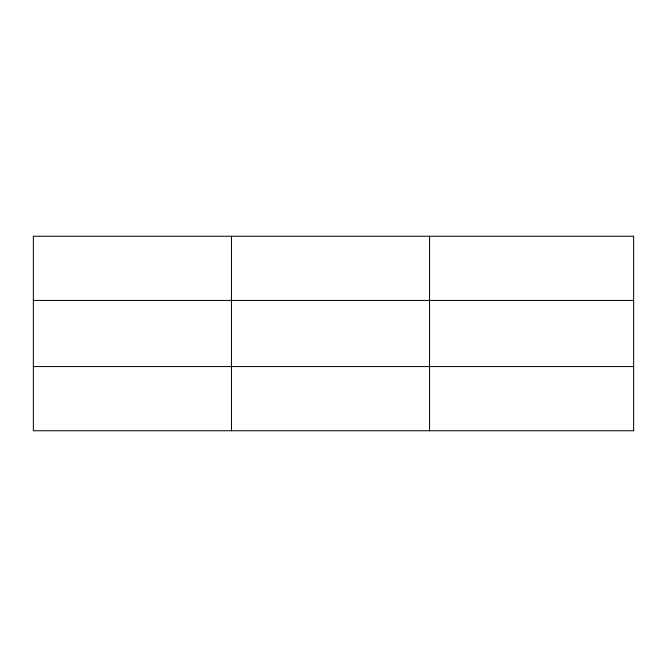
<?xml version="1.0" encoding="UTF-8"?>
<svg xmlns="http://www.w3.org/2000/svg" width="667" height="667" viewBox="0 0 667 667"><rect width="100%" height="100%" fill="white"/><g stroke="black" fill="none" stroke-linecap="round" stroke-linejoin="round"><path stroke-width="1" d="M231.449 236.251L231.449 430.749M429.548 236.251L429.548 430.749M33.35 300.433L633.65 300.433M33.35 366.567L633.65 366.567M633.65 236.251L633.65 430.749L33.35 430.749L33.35 236.251L633.65 236.251"/></g></svg>
